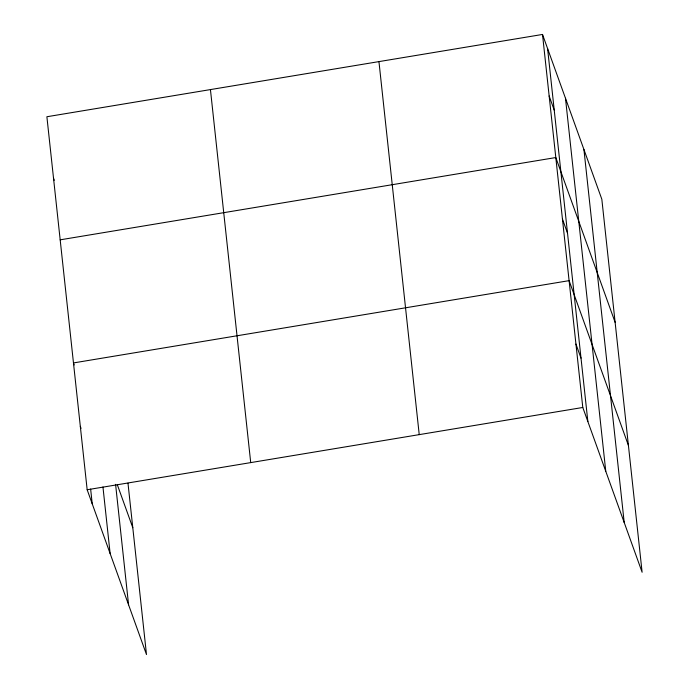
<?xml version="1.0" encoding="UTF-8"?>
<svg xmlns="http://www.w3.org/2000/svg" width="689" height="689" viewBox="0 0 689 689"><rect width="100%" height="100%" fill="white"/><g stroke="black" fill="none" stroke-linecap="round" stroke-linejoin="round"><path stroke-width="1.03" d="M542.51 34.45L582.791 407.475L642.114 572.258L601.833 199.242L542.51 34.45L46.886 116.742L87.167 489.758L146.49 654.55L127.982 483.153M60.176 239.832L555.799 157.548L615.131 322.34M87.167 489.758L582.791 407.475M549.15 95.995L554.223 110.085M562.448 219.093L567.521 233.183M628.42 445.43L569.097 280.647L73.465 362.931L74.197 364.946M575.944 344.061L581.008 358.142M53.527 178.287L54.25 180.303M117.397 484.953L132.796 527.722M80.32 426.345L81.044 428.36M583.928 149.504L624.208 522.529M565.48 98.269L605.769 471.285M547.583 48.531L587.863 421.556M378.95 61.605L419.231 434.63M210.438 89.587L250.718 462.603M115.58 484.333L128.585 604.821M102.954 486.994L110.137 553.577M90.638 489.052L92.231 503.848"/></g></svg>
